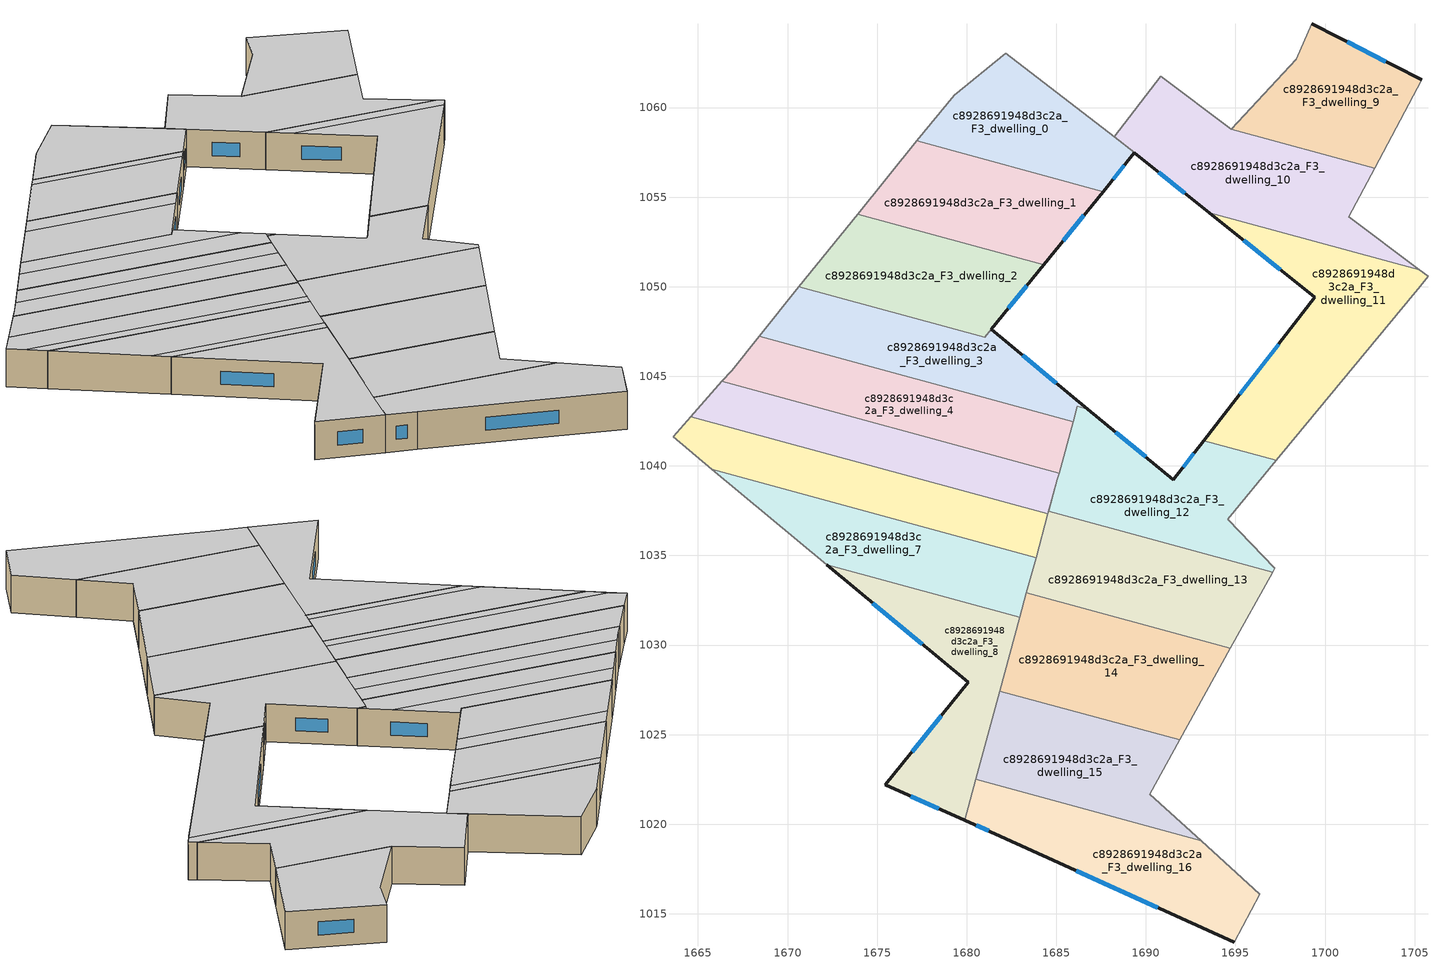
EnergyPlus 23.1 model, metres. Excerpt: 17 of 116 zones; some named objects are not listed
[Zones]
c8928691948d3c2a_F3_dwelling_0
 floor to c8928691948d3c2a_F2_dwelling_0 (EU_floor_Construction): 1689.37,1057.49 1689.36,1057.47 1687.61,1055.31 1677.22,1058.14 1679.3,1060.69 1682.18,1063.04 z9
 wall outside (EU_wall_Construction): 1687.61,1055.31 1689.36,1057.47 z9:12
 wall adiabatic (EU_wall_Construction): 1689.36,1057.47 1689.37,1057.49 1688.23,1058.37 / 1688.23,1058.38 1682.18,1063.04 1679.3,1060.69 1677.22,1058.14 z9:12
 wall to c8928691948d3c2a_F3_dwelling_1 (EU_wall_Construction): 1677.22,1058.14 1687.61,1055.31 z9:12
 window (EU_Window_Construction): 1688.18,1056.01 1688.79,1056.77 z9.98:11.02
 ceiling to c8928691948d3c2a_F4_dwelling_0 (EU_floor_Construction): 1687.61,1055.31 1689.37,1057.49 1682.18,1063.04 1679.3,1060.69 1677.22,1058.14 z12
c8928691948d3c2a_F3_dwelling_1
 floor to c8928691948d3c2a_F2_dwelling_1 (EU_floor_Construction): 1687.61,1055.31 1684.3,1051.23 1673.91,1054.06 1677.22,1058.14 z9
 wall outside (EU_wall_Construction): 1684.3,1051.23 1687.61,1055.31 z9:12
 wall to c8928691948d3c2a_F3_dwelling_2 (EU_wall_Construction): 1673.91,1054.06 1684.3,1051.23 z9:12
 wall adiabatic (EU_wall_Construction): 1677.22,1058.14 1673.91,1054.06 z9:12
 window (EU_Window_Construction): 1685.38,1052.56 1686.54,1053.98 z9.98:11.02
 ceiling adiabatic (EU_roof_Construction): 1684.3,1051.23 1687.2,1054.8 1676.81,1057.63 1673.91,1054.06 z12
 ceiling to c8928691948d3c2a_F4_dwelling_0 (EU_floor_Construction): 1687.19,1054.8 1687.61,1055.31 1677.22,1058.14 1676.81,1057.63 z12
c8928691948d3c2a_F3_dwelling_10
 floor to c8928691948d3c2a_F2_dwelling_10 (EU_floor_Construction): 1702.78,1056.63 1701.32,1053.89 1705.25,1050.94 1693.53,1054.13 1689.36,1057.48 1689.37,1057.49 1688.24,1058.38 1690.82,1061.75 1694.78,1058.8 z9
 wall outside (EU_wall_Construction): 1689.36,1057.48 1693.53,1054.13 z9:12
 wall adiabatic (EU_wall_Construction): 1688.23,1058.38 1689.37,1057.49 1689.36,1057.48 / 1694.78,1058.8 1690.82,1061.75 1688.24,1058.38 / 1705.25,1050.94 1701.32,1053.89 1702.78,1056.63 z9:12
 wall to c8928691948d3c2a_F3_dwelling_9 (EU_wall_Construction): 1702.78,1056.63 1694.78,1058.8 z9:12
 wall to c8928691948d3c2a_F3_dwelling_11 (EU_wall_Construction): 1693.53,1054.13 1705.25,1050.94 z9:12
 window (EU_Window_Construction): 1690.72,1056.39 1692.18,1055.22 z9.98:11.02
 ceiling to c8928691948d3c2a_F4_dwelling_9 (EU_floor_Construction): 1705.25,1050.94 1701.32,1053.89 1702.78,1056.63 1694.77,1058.8 1690.82,1061.75 1688.24,1058.38 1688.38,1058.26 1689.37,1057.49 1689.36,1057.48 1693.53,1054.13 z12
 roof outside (EU_roof_Construction): 1688.38,1058.26 1688.24,1058.38 1690.82,1061.75 1688.23,1058.38 z12
c8928691948d3c2a_F3_dwelling_11
 floor to c8928691948d3c2a_F2_dwelling_11 (EU_floor_Construction): 1705.25,1050.94 1705.74,1050.57 1705.31,1050.02 1697.28,1040.31 1693.23,1041.41 1699.43,1049.4 1693.53,1054.13 z9
 wall outside (EU_wall_Construction): 1693.53,1054.13 1699.43,1049.4 1693.23,1041.41 z9:12
 wall to c8928691948d3c2a_F3_dwelling_12 (EU_wall_Construction): 1693.23,1041.41 1697.28,1040.31 z9:12
 wall adiabatic (EU_wall_Construction): 1697.28,1040.31 1705.31,1050.02 1705.74,1050.57 1705.25,1050.94 z9:12
 window (EU_Window_Construction): 1697.41,1046.8 1695.24,1044.01 / 1695.45,1052.59 1697.51,1050.94 z9.98:11.02
 ceiling to c8928691948d3c2a_F4_dwelling_10 (EU_floor_Construction): 1697.28,1040.31 1705.3,1050.02 1705.39,1050.13 1695,1052.96 1699.43,1049.4 1693.23,1041.41 z12
 ceiling to c8928691948d3c2a_F4_dwelling_9 (EU_floor_Construction): 1705.39,1050.13 1705.74,1050.57 1705.25,1050.94 1693.53,1054.13 1695,1052.96 z12
c8928691948d3c2a_F3_dwelling_12
 floor to c8928691948d3c2a_F2_dwelling_12 (EU_floor_Construction): 1697.28,1040.31 1694.57,1037.03 1697.19,1034.29 1697.07,1034.06 1684.57,1037.46 1686.17,1043.33 1686.76,1043.17 1691.54,1039.22 1693.23,1041.41 z9
 wall outside (EU_wall_Construction): 1693.23,1041.41 1691.54,1039.22 1686.76,1043.17 z9:12
 wall to c8928691948d3c2a_F3_dwelling_3 (EU_wall_Construction): 1686.76,1043.17 1686.17,1043.33 1685.93,1042.48 z9:12
 wall adiabatic (EU_wall_Construction): 1697.07,1034.06 1697.19,1034.29 1694.57,1037.03 1697.28,1040.31 z9:12
 wall to c8928691948d3c2a_F3_dwelling_13 (EU_wall_Construction): 1685.06,1039.26 1684.57,1037.46 1697.07,1034.06 z9:12
 wall to c8928691948d3c2a_F3_dwelling_4 (EU_wall_Construction): 1685.93,1042.48 1685.15,1039.6 z9:12
 wall to c8928691948d3c2a_F3_dwelling_5 (EU_wall_Construction): 1685.15,1039.6 1685.06,1039.26 z9:12
 window (EU_Window_Construction): 1689.98,1040.51 1688.31,1041.89 / 1692.68,1040.7 1692.09,1039.93 z9.98:11.02
 ceiling to c8928691948d3c2a_F4_dwelling_11 (EU_floor_Construction): 1697.07,1034.06 1697.19,1034.29 1694.57,1037.03 1697.28,1040.31 1693.23,1041.41 1691.54,1039.22 1686.76,1043.17 1686.17,1043.33 1684.57,1037.46 z12
c8928691948d3c2a_F3_dwelling_13
 floor to c8928691948d3c2a_F2_dwelling_13 (EU_floor_Construction): 1697.07,1034.06 1694.72,1029.82 1683.33,1032.92 1684.57,1037.46 z9
 wall adiabatic (EU_wall_Construction): 1694.72,1029.82 1697.07,1034.06 z9:12
 wall to c8928691948d3c2a_F3_dwelling_14 (EU_wall_Construction): 1683.33,1032.92 1694.72,1029.82 z9:12
 wall to c8928691948d3c2a_F3_dwelling_6 (EU_wall_Construction): 1684.53,1037.32 1683.87,1034.89 z9:12
 wall to c8928691948d3c2a_F3_dwelling_5 (EU_wall_Construction): 1685.06,1039.26 1684.53,1037.32 z9:12
 wall to c8928691948d3c2a_F3_dwelling_7 (EU_wall_Construction): 1683.87,1034.89 1683.33,1032.92 z9:12
 ceiling to c8928691948d3c2a_F4_dwelling_12 (EU_floor_Construction): 1694.72,1029.82 1697.07,1034.06 1684.57,1037.46 1683.33,1032.92 z12
c8928691948d3c2a_F3_dwelling_14
 floor to c8928691948d3c2a_F2_dwelling_14 (EU_floor_Construction): 1694.72,1029.82 1691.88,1024.7 1681.84,1027.43 1683.33,1032.92 z9
 wall adiabatic (EU_wall_Construction): 1691.88,1024.7 1694.72,1029.82 z9:12
 wall to c8928691948d3c2a_F3_dwelling_15 (EU_wall_Construction): 1681.84,1027.43 1691.88,1024.7 z9:12
 wall to c8928691948d3c2a_F3_dwelling_8 (EU_wall_Construction): 1682.96,1031.55 1681.84,1027.43 z9:12
 wall to c8928691948d3c2a_F3_dwelling_7 (EU_wall_Construction): 1683.33,1032.92 1682.96,1031.55 z9:12
 ceiling to c8928691948d3c2a_F4_dwelling_13 (EU_floor_Construction): 1691.88,1024.7 1694.72,1029.82 1683.33,1032.92 1681.84,1027.43 z12
c8928691948d3c2a_F3_dwelling_15
 floor to c8928691948d3c2a_F2_dwelling_15 (EU_floor_Construction): 1691.88,1024.7 1690.2,1021.67 1693.08,1019.08 1680.5,1022.5 1681.84,1027.43 z9
 wall adiabatic (EU_wall_Construction): 1693.08,1019.08 1690.2,1021.67 1691.88,1024.7 z9:12
 wall to c8928691948d3c2a_F3_dwelling_16 (EU_wall_Construction): 1680.5,1022.5 1693.08,1019.08 z9:12
 wall to c8928691948d3c2a_F3_dwelling_8 (EU_wall_Construction): 1681.84,1027.43 1680.5,1022.5 z9:12
 ceiling to c8928691948d3c2a_F4_dwelling_14 (EU_floor_Construction): 1693.08,1019.08 1690.2,1021.67 1691.88,1024.7 1681.84,1027.43 1680.5,1022.5 z12
c8928691948d3c2a_F3_dwelling_16
 floor to c8928691948d3c2a_F2_dwelling_16 (EU_floor_Construction): 1693.08,1019.08 1696.37,1016.11 1694.92,1013.41 1681.86,1019.33 1679.88,1020.22 1680.5,1022.5 z9
 wall outside (EU_wall_Construction): 1679.88,1020.22 1681.86,1019.33 1694.92,1013.41 z9:12
 wall adiabatic (EU_wall_Construction): 1694.92,1013.41 1696.37,1016.11 1693.08,1019.08 z9:12
 wall to c8928691948d3c2a_F3_dwelling_8 (EU_wall_Construction): 1680.5,1022.5 1679.88,1020.22 z9:12
 window (EU_Window_Construction): 1680.52,1019.93 1681.22,1019.62 / 1686.11,1017.41 1690.67,1015.34 z9.98:11.02
 ceiling to c8928691948d3c2a_F4_dwelling_15 (EU_floor_Construction): 1694.92,1013.41 1696.37,1016.11 1693.08,1019.08 1680.5,1022.5 1679.88,1020.22 1681.86,1019.33 z12
c8928691948d3c2a_F3_dwelling_2
 floor to c8928691948d3c2a_F2_dwelling_2 (EU_floor_Construction): 1684.3,1051.23 1681.01,1047.17 1670.62,1050 1673.91,1054.06 z9
 wall outside (EU_wall_Construction): 1681.38,1047.61 1684.3,1051.23 z9:12
 wall adiabatic (EU_wall_Construction): 1673.91,1054.06 1670.62,1050 z9:12
 wall to c8928691948d3c2a_F3_dwelling_3 (EU_wall_Construction): 1670.62,1050 1681.01,1047.17 / 1681.02,1047.17 1681.38,1047.61 z9:12
 window (EU_Window_Construction): 1682.33,1048.79 1683.35,1050.05 z9.98:11.02
 ceiling to c8928691948d3c2a_F4_dwelling_2 (EU_floor_Construction): 1681.01,1047.17 1683.48,1050.21 1673.08,1053.04 1670.62,1050 z12
 ceiling to c8928691948d3c2a_F4_dwelling_1 (EU_floor_Construction): 1683.48,1050.21 1684.3,1051.23 1673.91,1054.06 1673.08,1053.04 z12
c8928691948d3c2a_F3_dwelling_3
 floor to c8928691948d3c2a_F2_dwelling_3 (EU_floor_Construction): 1681.38,1047.61 1686.76,1043.17 1686.17,1043.33 1685.93,1042.48 1668.41,1047.25 1670.62,1050 1681.02,1047.17 z9
 wall outside (EU_wall_Construction): 1686.76,1043.17 1681.38,1047.61 z9:12
 wall to c8928691948d3c2a_F3_dwelling_4 (EU_wall_Construction): 1668.41,1047.25 1685.93,1042.48 z9:12
 wall adiabatic (EU_wall_Construction): 1670.62,1050 1668.41,1047.25 z9:12
 window (EU_Window_Construction): 1685.01,1044.61 1683.13,1046.17 z9.98:11.02
 ceiling to c8928691948d3c2a_F4_dwelling_3 (EU_floor_Construction): 1685.93,1042.48 1686.24,1043.6 1684.94,1044.67 1669.68,1048.82 1668.41,1047.25 z12
 ceiling to c8928691948d3c2a_F4_dwelling_11 (EU_floor_Construction): 1686.76,1043.17 1686.24,1043.6 1685.96,1042.58 1686.17,1043.33 z12
 ceiling to c8928691948d3c2a_F4_dwelling_2 (EU_floor_Construction): 1684.94,1044.67 1681.37,1047.61 1681.02,1047.17 1670.62,1050 1669.68,1048.82 z12
c8928691948d3c2a_F3_dwelling_4
 floor to c8928691948d3c2a_F2_dwelling_4 (EU_floor_Construction): 1685.93,1042.48 1685.15,1039.6 1666.34,1044.72 1666.88,1045.33 1668.41,1047.25 z9
 wall to c8928691948d3c2a_F3_dwelling_5 (EU_wall_Construction): 1666.34,1044.72 1685.15,1039.6 z9:12
 wall adiabatic (EU_wall_Construction): 1668.41,1047.25 1666.88,1045.33 1666.34,1044.72 z9:12
 ceiling to c8928691948d3c2a_F4_dwelling_4 (EU_floor_Construction): 1685.15,1039.6 1685.56,1041.12 1667.46,1046.05 1666.88,1045.33 1666.34,1044.72 z12
 ceiling to c8928691948d3c2a_F4_dwelling_3 (EU_floor_Construction): 1685.56,1041.12 1685.93,1042.48 1668.41,1047.25 1667.46,1046.05 z12
c8928691948d3c2a_F3_dwelling_5
 floor to c8928691948d3c2a_F2_dwelling_5 (EU_floor_Construction): 1685.15,1039.6 1684.53,1037.32 1664.6,1042.74 1666.34,1044.72 z9
 wall to c8928691948d3c2a_F3_dwelling_6 (EU_wall_Construction): 1664.6,1042.74 1684.53,1037.32 z9:12
 wall adiabatic (EU_wall_Construction): 1666.34,1044.72 1664.6,1042.74 z9:12
 ceiling adiabatic (EU_roof_Construction): 1684.53,1037.32 1685.15,1039.6 1666.34,1044.72 1664.6,1042.74 z12
c8928691948d3c2a_F3_dwelling_6
 floor to c8928691948d3c2a_F2_dwelling_6 (EU_floor_Construction): 1684.53,1037.32 1683.87,1034.89 1665.78,1039.81 1663.6,1041.62 1664.6,1042.74 z9
 wall to c8928691948d3c2a_F3_dwelling_7 (EU_wall_Construction): 1665.78,1039.81 1683.87,1034.89 z9:12
 wall adiabatic (EU_wall_Construction): 1664.6,1042.74 1663.6,1041.62 1665.78,1039.81 z9:12
 ceiling to c8928691948d3c2a_F4_dwelling_5 (EU_floor_Construction): 1684.04,1035.53 1684.53,1037.32 1664.6,1042.74 1663.6,1041.62 1664.55,1040.83 z12
 ceiling to c8928691948d3c2a_F4_dwelling_6 (EU_floor_Construction): 1683.87,1034.89 1684.04,1035.53 1664.55,1040.83 1665.78,1039.81 z12
c8928691948d3c2a_F3_dwelling_7
 floor to c8928691948d3c2a_F2_dwelling_7 (EU_floor_Construction): 1683.87,1034.89 1682.96,1031.55 1672.19,1034.48 1665.78,1039.81 z9
 wall to c8928691948d3c2a_F3_dwelling_8 (EU_wall_Construction): 1672.19,1034.48 1682.96,1031.55 z9:12
 wall adiabatic (EU_wall_Construction): 1665.78,1039.81 1672.19,1034.48 z9:12
 ceiling to c8928691948d3c2a_F4_dwelling_7 (EU_floor_Construction): 1682.96,1031.55 1683.1,1032.08 1671.17,1035.32 1672.19,1034.48 z12
 ceiling to c8928691948d3c2a_F4_dwelling_6 (EU_floor_Construction): 1683.1,1032.08 1683.87,1034.89 1665.78,1039.81 1671.17,1035.32 z12
c8928691948d3c2a_F3_dwelling_8
 floor to c8928691948d3c2a_F2_dwelling_8 (EU_floor_Construction): 1682.96,1031.55 1679.88,1020.22 1675.44,1022.2 1680.07,1027.92 1672.19,1034.48 z9
 wall outside (EU_wall_Construction): 1672.19,1034.48 1680.07,1027.92 1675.44,1022.2 1679.88,1020.22 z9:12
 window (EU_Window_Construction): 1676.89,1021.55 1678.44,1020.86 / 1678.57,1026.05 1676.95,1024.06 / 1674.75,1032.34 1677.51,1030.05 z9.98:11.02
 ceiling to c8928691948d3c2a_F4_dwelling_7 (EU_floor_Construction): 1679.88,1020.22 1682.96,1031.55 1672.19,1034.48 1680.07,1027.92 1675.44,1022.2 z12
c8928691948d3c2a_F3_dwelling_9
 floor to c8928691948d3c2a_F2_dwelling_9 (EU_floor_Construction): 1705.4,1061.54 1702.78,1056.63 1694.78,1058.8 1698.4,1062.68 1699.26,1064.68 z9
 wall outside (EU_wall_Construction): 1705.4,1061.54 1699.26,1064.68 z9:12
 wall adiabatic (EU_wall_Construction): 1702.78,1056.63 1705.4,1061.54 / 1699.26,1064.68 1698.4,1062.68 1694.78,1058.8 z9:12
 window (EU_Window_Construction): 1703.4,1062.57 1701.25,1063.66 z9.98:11.02
 ceiling to c8928691948d3c2a_F4_dwelling_8 (EU_floor_Construction): 1702.78,1056.63 1705.39,1061.54 1699.25,1064.68 1698.4,1062.68 1694.78,1058.8 z12
[Building]
EU S2 Campaign: North Axis=0; Terrain=City; Solar Distribution=FullExterior
[Site:Location]
Bologna: Latitude=44.5; Longitude=11.25; Time Zone=1; Elevation=37
[SizingPeriod:WeatherFileDays]
AnnualSizingPeriod: Begin Month=1; Begin Day of Month=1; End Month=12; End Day of Month=31; Day of Week for Start Day=Monday; Use Weather File Daylight Saving Period=No; Use Weather File Rain and Snow Indicators=No
[MATERIAL]
EU_InternalMass_Material: Roughness=MediumRough; Thickness=0.1; Conductivity=1; Density=1800; Specific Heat=900; Thermal Absorptance=0.9; Solar Absorptance=0.7; Visible Absorptance=0.7
[MATERIAL:NOMASS] Roughness=MediumRough; Thermal Absorptance=0.9; Solar Absorptance=0.7; Visible Absorptance=0.7
Name | Thermal Resistance
EU_wall_NoMass | 0.905828
EU_roof_NoMass | 0.37593
EU_floor_NoMass | 0.67114
[WINDOWMATERIAL:SIMPLEGLAZINGSYSTEM]
EU_Window_SimpleGlazing: UFactor=4.52486; Solar Heat Gain Coefficient=0.85; Visible Transmittance=0.85
[CONSTRUCTION]
EU_wall_Construction: EU_wall_NoMass
EU_roof_Construction: EU_roof_NoMass
EU_floor_Construction: EU_floor_NoMass
EU_Window_Construction: EU_Window_SimpleGlazing
EU_InternalMass_Construction: EU_InternalMass_Material
[ZONE] Type=1; Multiplier=1; Ceiling Height=autocalculate; Floor Area=autocalculate; Part of Total Floor Area=Yes
Name | Volume
c8928691948d3c2a_F3_dwelling_0 | 139.382
c8928691948d3c2a_F3_dwelling_1 | 155.312
c8928691948d3c2a_F3_dwelling_10 | 202.139
c8928691948d3c2a_F3_dwelling_11 | 200.823
c8928691948d3c2a_F3_dwelling_12 | 174.762
c8928691948d3c2a_F3_dwelling_13 | 174.754
c8928691948d3c2a_F3_dwelling_14 | 189.321
c8928691948d3c2a_F3_dwelling_15 | 160.205
c8928691948d3c2a_F3_dwelling_16 | 174.767
c8928691948d3c2a_F3_dwelling_2 | 154.27
c8928691948d3c2a_F3_dwelling_3 | 156.642
c8928691948d3c2a_F3_dwelling_4 | 168.441
c8928691948d3c2a_F3_dwelling_5 | 142.258
c8928691948d3c2a_F3_dwelling_6 | 155.353
c8928691948d3c2a_F3_dwelling_7 | 155.374
c8928691948d3c2a_F3_dwelling_8 | 155.344
c8928691948d3c2a_F3_dwelling_9 | 136.994
[INTERNALMASS] Construction=EU_InternalMass_Construction
Name | Zone or ZoneList | Surface Area
c8928691948d3c2a_F3_dwelling_0_EU_InternalMass | c8928691948d3c2a_F3_dwelling_0 | 46.4782
c8928691948d3c2a_F3_dwelling_1_EU_InternalMass | c8928691948d3c2a_F3_dwelling_1 | 51.7706
c8928691948d3c2a_F3_dwelling_2_EU_InternalMass | c8928691948d3c2a_F3_dwelling_2 | 51.4337
c8928691948d3c2a_F3_dwelling_3_EU_InternalMass | c8928691948d3c2a_F3_dwelling_3 | 52.2138
c8928691948d3c2a_F3_dwelling_4_EU_InternalMass | c8928691948d3c2a_F3_dwelling_4 | 56.1468
c8928691948d3c2a_F3_dwelling_5_EU_InternalMass | c8928691948d3c2a_F3_dwelling_5 | 47.419
c8928691948d3c2a_F3_dwelling_6_EU_InternalMass | c8928691948d3c2a_F3_dwelling_6 | 51.784
c8928691948d3c2a_F3_dwelling_7_EU_InternalMass | c8928691948d3c2a_F3_dwelling_7 | 51.791
c8928691948d3c2a_F3_dwelling_8_EU_InternalMass | c8928691948d3c2a_F3_dwelling_8 | 51.7811
c8928691948d3c2a_F3_dwelling_9_EU_InternalMass | c8928691948d3c2a_F3_dwelling_9 | 45.6643
c8928691948d3c2a_F3_dwelling_10_EU_InternalMass | c8928691948d3c2a_F3_dwelling_10 | 67.3864
c8928691948d3c2a_F3_dwelling_11_EU_InternalMass | c8928691948d3c2a_F3_dwelling_11 | 66.9425
c8928691948d3c2a_F3_dwelling_12_EU_InternalMass | c8928691948d3c2a_F3_dwelling_12 | 58.2544
c8928691948d3c2a_F3_dwelling_13_EU_InternalMass | c8928691948d3c2a_F3_dwelling_13 | 58.2533
c8928691948d3c2a_F3_dwelling_14_EU_InternalMass | c8928691948d3c2a_F3_dwelling_14 | 63.1071
c8928691948d3c2a_F3_dwelling_15_EU_InternalMass | c8928691948d3c2a_F3_dwelling_15 | 53.4015
c8928691948d3c2a_F3_dwelling_16_EU_InternalMass | c8928691948d3c2a_F3_dwelling_16 | 58.2556
[OTHEREQUIPMENT] Fuel Type=Electricity; Design Level Calculation Method=Watts/Area; Power per Zone Floor Area=1; Fraction Latent=0; Fraction Radiant=0; Fraction Lost=0; Carbon Dioxide Generation Rate=0; EndUse Subcategory=EU_Step8_InternalGains
Name | Zone or ZoneList or Space or SpaceList | Schedule
EU_Step8_InternalGain_c8928691948d3c2a_F3_dwelling_0_f000 | c8928691948d3c2a_F3_dwelling_0 | EU_Step8_GainSchedule_c8928691948d3c2a_F3_dwelling_0_f000
EU_Step8_InternalGain_c8928691948d3c2a_F3_dwelling_1_f000 | c8928691948d3c2a_F3_dwelling_1 | EU_Step8_GainSchedule_c8928691948d3c2a_F3_dwelling_1_f000
EU_Step8_InternalGain_c8928691948d3c2a_F3_dwelling_2_f000 | c8928691948d3c2a_F3_dwelling_2 | EU_Step8_GainSchedule_c8928691948d3c2a_F3_dwelling_2_f000
EU_Step8_InternalGain_c8928691948d3c2a_F3_dwelling_3_f000 | c8928691948d3c2a_F3_dwelling_3 | EU_Step8_GainSchedule_c8928691948d3c2a_F3_dwelling_3_f000
EU_Step8_InternalGain_c8928691948d3c2a_F3_dwelling_4_f000 | c8928691948d3c2a_F3_dwelling_4 | EU_Step8_GainSchedule_c8928691948d3c2a_F3_dwelling_4_f000
EU_Step8_InternalGain_c8928691948d3c2a_F3_dwelling_5_f000 | c8928691948d3c2a_F3_dwelling_5 | EU_Step8_GainSchedule_c8928691948d3c2a_F3_dwelling_5_f000
EU_Step8_InternalGain_c8928691948d3c2a_F3_dwelling_6_f000 | c8928691948d3c2a_F3_dwelling_6 | EU_Step8_GainSchedule_c8928691948d3c2a_F3_dwelling_6_f000
EU_Step8_InternalGain_c8928691948d3c2a_F3_dwelling_7_f000 | c8928691948d3c2a_F3_dwelling_7 | EU_Step8_GainSchedule_c8928691948d3c2a_F3_dwelling_7_f000
EU_Step8_InternalGain_c8928691948d3c2a_F3_dwelling_8_f000 | c8928691948d3c2a_F3_dwelling_8 | EU_Step8_GainSchedule_c8928691948d3c2a_F3_dwelling_8_f000
EU_Step8_InternalGain_c8928691948d3c2a_F3_dwelling_9_f000 | c8928691948d3c2a_F3_dwelling_9 | EU_Step8_GainSchedule_c8928691948d3c2a_F3_dwelling_9_f000
EU_Step8_InternalGain_c8928691948d3c2a_F3_dwelling_10_f000 | c8928691948d3c2a_F3_dwelling_10 | EU_Step8_GainSchedule_c8928691948d3c2a_F3_dwelling_10_f000
EU_Step8_InternalGain_c8928691948d3c2a_F3_dwelling_11_f000 | c8928691948d3c2a_F3_dwelling_11 | EU_Step8_GainSchedule_c8928691948d3c2a_F3_dwelling_11_f000
EU_Step8_InternalGain_c8928691948d3c2a_F3_dwelling_12_f000 | c8928691948d3c2a_F3_dwelling_12 | EU_Step8_GainSchedule_c8928691948d3c2a_F3_dwelling_12_f000
EU_Step8_InternalGain_c8928691948d3c2a_F3_dwelling_13_f000 | c8928691948d3c2a_F3_dwelling_13 | EU_Step8_GainSchedule_c8928691948d3c2a_F3_dwelling_13_f000
EU_Step8_InternalGain_c8928691948d3c2a_F3_dwelling_14_f000 | c8928691948d3c2a_F3_dwelling_14 | EU_Step8_GainSchedule_c8928691948d3c2a_F3_dwelling_14_f000
EU_Step8_InternalGain_c8928691948d3c2a_F3_dwelling_15_f000 | c8928691948d3c2a_F3_dwelling_15 | EU_Step8_GainSchedule_c8928691948d3c2a_F3_dwelling_15_f000
EU_Step8_InternalGain_c8928691948d3c2a_F3_dwelling_16_f000 | c8928691948d3c2a_F3_dwelling_16 | EU_Step8_GainSchedule_c8928691948d3c2a_F3_dwelling_16_f000
[ZONEVENTILATION:DESIGNFLOWRATE] Schedule=EU_AlwaysOn; Design Flow Rate Calculation Method=AirChanges/Hour; Air Changes per Hour=0.73129; Ventilation Type=Natural; Fan Pressure Rise=0; Fan Total Efficiency=1; Constant Term Coefficient=1; Temperature Term Coefficient=0; Velocity Term Coefficient=0; Velocity Squared Term Coefficient=0; Minimum Indoor Temperature=-100; Maximum Indoor Temperature=100; Delta Temperature=-100; Minimum Outdoor Temperature=-100; Maximum Outdoor Temperature=100; Maximum Wind Speed=40
Name | Zone or ZoneList or Space or SpaceList
EU_ConstantAir_c8928691948d3c2a_F3_dwelling_0 | c8928691948d3c2a_F3_dwelling_0
EU_ConstantAir_c8928691948d3c2a_F3_dwelling_1 | c8928691948d3c2a_F3_dwelling_1
EU_ConstantAir_c8928691948d3c2a_F3_dwelling_2 | c8928691948d3c2a_F3_dwelling_2
EU_ConstantAir_c8928691948d3c2a_F3_dwelling_3 | c8928691948d3c2a_F3_dwelling_3
EU_ConstantAir_c8928691948d3c2a_F3_dwelling_4 | c8928691948d3c2a_F3_dwelling_4
EU_ConstantAir_c8928691948d3c2a_F3_dwelling_5 | c8928691948d3c2a_F3_dwelling_5
EU_ConstantAir_c8928691948d3c2a_F3_dwelling_6 | c8928691948d3c2a_F3_dwelling_6
EU_ConstantAir_c8928691948d3c2a_F3_dwelling_7 | c8928691948d3c2a_F3_dwelling_7
EU_ConstantAir_c8928691948d3c2a_F3_dwelling_8 | c8928691948d3c2a_F3_dwelling_8
EU_ConstantAir_c8928691948d3c2a_F3_dwelling_9 | c8928691948d3c2a_F3_dwelling_9
EU_ConstantAir_c8928691948d3c2a_F3_dwelling_10 | c8928691948d3c2a_F3_dwelling_10
EU_ConstantAir_c8928691948d3c2a_F3_dwelling_11 | c8928691948d3c2a_F3_dwelling_11
EU_ConstantAir_c8928691948d3c2a_F3_dwelling_12 | c8928691948d3c2a_F3_dwelling_12
EU_ConstantAir_c8928691948d3c2a_F3_dwelling_13 | c8928691948d3c2a_F3_dwelling_13
EU_ConstantAir_c8928691948d3c2a_F3_dwelling_14 | c8928691948d3c2a_F3_dwelling_14
EU_ConstantAir_c8928691948d3c2a_F3_dwelling_15 | c8928691948d3c2a_F3_dwelling_15
EU_ConstantAir_c8928691948d3c2a_F3_dwelling_16 | c8928691948d3c2a_F3_dwelling_16
[HVACTEMPLATE:ZONE:IDEALLOADSAIRSYSTEM] System Availability Schedule=EU_AlwaysOn; Maximum Heating Supply Air Temperature=50; Minimum Cooling Supply Air Temperature=13; Maximum Heating Supply Air Humidity Ratio=0.0156; Minimum Cooling Supply Air Humidity Ratio=0.0077; Heating Limit=NoLimit; Cooling Limit=NoLimit; Heating Availability Schedule=EU_AlwaysOn; Cooling Availability Schedule=EU_CoolingOff; Dehumidification Control Type=ConstantSensibleHeatRatio; Cooling Sensible Heat Ratio=0.7; Dehumidification Setpoint=60; Humidification Control Type=None; Humidification Setpoint=30; Outdoor Air Method=None; Outdoor Air Flow Rate per Person=0.00944; Outdoor Air Flow Rate per Zone Floor Area=0; Outdoor Air Flow Rate per Zone=0; Demand Controlled Ventilation Type=None; Outdoor Air Economizer Type=NoEconomizer; Heat Recovery Type=None; Sensible Heat Recovery Effectiveness=0.7; Latent Heat Recovery Effectiveness=0.65
Name | Template Thermostat
c8928691948d3c2a_F3_dwelling_0 | EU_HeatOnly_c8928691948d3c2a_F3_dwelling_0
c8928691948d3c2a_F3_dwelling_1 | EU_HeatOnly_c8928691948d3c2a_F3_dwelling_1
c8928691948d3c2a_F3_dwelling_2 | EU_HeatOnly_c8928691948d3c2a_F3_dwelling_2
c8928691948d3c2a_F3_dwelling_3 | EU_HeatOnly_c8928691948d3c2a_F3_dwelling_3
c8928691948d3c2a_F3_dwelling_4 | EU_HeatOnly_c8928691948d3c2a_F3_dwelling_4
c8928691948d3c2a_F3_dwelling_5 | EU_HeatOnly_c8928691948d3c2a_F3_dwelling_5
c8928691948d3c2a_F3_dwelling_6 | EU_HeatOnly_c8928691948d3c2a_F3_dwelling_6
c8928691948d3c2a_F3_dwelling_7 | EU_HeatOnly_c8928691948d3c2a_F3_dwelling_7
c8928691948d3c2a_F3_dwelling_8 | EU_HeatOnly_c8928691948d3c2a_F3_dwelling_8
c8928691948d3c2a_F3_dwelling_9 | EU_HeatOnly_c8928691948d3c2a_F3_dwelling_9
c8928691948d3c2a_F3_dwelling_10 | EU_HeatOnly_c8928691948d3c2a_F3_dwelling_10
c8928691948d3c2a_F3_dwelling_11 | EU_HeatOnly_c8928691948d3c2a_F3_dwelling_11
c8928691948d3c2a_F3_dwelling_12 | EU_HeatOnly_c8928691948d3c2a_F3_dwelling_12
c8928691948d3c2a_F3_dwelling_13 | EU_HeatOnly_c8928691948d3c2a_F3_dwelling_13
c8928691948d3c2a_F3_dwelling_14 | EU_HeatOnly_c8928691948d3c2a_F3_dwelling_14
c8928691948d3c2a_F3_dwelling_15 | EU_HeatOnly_c8928691948d3c2a_F3_dwelling_15
c8928691948d3c2a_F3_dwelling_16 | EU_HeatOnly_c8928691948d3c2a_F3_dwelling_16
[SIZING:ZONE] Zone Cooling Design Supply Air Temperature Input Method=SupplyAirTemperature; Zone Cooling Design Supply Air Temperature=13; Zone Heating Design Supply Air Temperature Input Method=SupplyAirTemperature; Zone Heating Design Supply Air Temperature=50; Zone Cooling Design Supply Air Humidity Ratio=0.008; Zone Heating Design Supply Air Humidity Ratio=0.008; Cooling Design Air Flow Method=DesignDay; Cooling Design Air Flow Rate=0; Cooling Minimum Air Flow per Zone Floor Area=0.000762; Cooling Minimum Air Flow=0; Cooling Minimum Air Flow Fraction=0.2; Heating Design Air Flow Method=DesignDay; Heating Design Air Flow Rate=0; Heating Maximum Air Flow per Zone Floor Area=0.002032; Heating Maximum Air Flow=0.141576; Heating Maximum Air Flow Fraction=0.3; Account for Dedicated Outdoor Air System=No; Dedicated Outdoor Air System Control Strategy=NeutralSupplyAir; Dedicated Outdoor Air Low Setpoint Temperature for Design=autosize; Dedicated Outdoor Air High Setpoint Temperature for Design=autosize; Zone Load Sizing Method=Sensible Load Only No Latent Load; Zone Latent Cooling Design Supply Air Humidity Ratio Input Method=HumidityRatioDifference; Zone Cooling Design Supply Air Humidity Ratio Difference=0.005; Zone Latent Heating Design Supply Air Humidity Ratio Input Method=HumidityRatioDifference; Zone Humidification Design Supply Air Humidity Ratio Difference=0.005
c8928691948d3c2a_F3_dwelling_0; c8928691948d3c2a_F3_dwelling_1; c8928691948d3c2a_F3_dwelling_2; c8928691948d3c2a_F3_dwelling_3; c8928691948d3c2a_F3_dwelling_4; c8928691948d3c2a_F3_dwelling_5; c8928691948d3c2a_F3_dwelling_6; c8928691948d3c2a_F3_dwelling_7; c8928691948d3c2a_F3_dwelling_8; c8928691948d3c2a_F3_dwelling_9; c8928691948d3c2a_F3_dwelling_10; c8928691948d3c2a_F3_dwelling_11; c8928691948d3c2a_F3_dwelling_12; c8928691948d3c2a_F3_dwelling_13; c8928691948d3c2a_F3_dwelling_14; c8928691948d3c2a_F3_dwelling_15; c8928691948d3c2a_F3_dwelling_16
[SCHEDULE:CONSTANT]
Name | Hourly Value
EU_AlwaysOn | 1
EU_CoolingOff | 0
[SCHEDULE:FILE] Column Number=1; Rows to Skip at Top=0; Number of Hours of Data=8760; Column Separator=Comma; Interpolate to Timestep=No; Minutes per Item=60; Adjust Schedule for Daylight Savings=Yes
Name | File
EU_Step8_GainSchedule_c8928691948d3c2a_F3_dwelling_0_f000 | ../../schedules/c8928691948d3c2a/c8928691948d3c2a_F3_dwelling_0_f000_gain.csv
EU_Step8_GainSchedule_c8928691948d3c2a_F3_dwelling_1_f000 | ../../schedules/c8928691948d3c2a/c8928691948d3c2a_F3_dwelling_1_f000_gain.csv
EU_Step8_GainSchedule_c8928691948d3c2a_F3_dwelling_2_f000 | ../../schedules/c8928691948d3c2a/c8928691948d3c2a_F3_dwelling_2_f000_gain.csv
EU_Step8_GainSchedule_c8928691948d3c2a_F3_dwelling_3_f000 | ../../schedules/c8928691948d3c2a/c8928691948d3c2a_F3_dwelling_3_f000_gain.csv
EU_Step8_GainSchedule_c8928691948d3c2a_F3_dwelling_4_f000 | ../../schedules/c8928691948d3c2a/c8928691948d3c2a_F3_dwelling_4_f000_gain.csv
EU_Step8_GainSchedule_c8928691948d3c2a_F3_dwelling_5_f000 | ../../schedules/c8928691948d3c2a/c8928691948d3c2a_F3_dwelling_5_f000_gain.csv
EU_Step8_GainSchedule_c8928691948d3c2a_F3_dwelling_6_f000 | ../../schedules/c8928691948d3c2a/c8928691948d3c2a_F3_dwelling_6_f000_gain.csv
EU_Step8_GainSchedule_c8928691948d3c2a_F3_dwelling_7_f000 | ../../schedules/c8928691948d3c2a/c8928691948d3c2a_F3_dwelling_7_f000_gain.csv
EU_Step8_GainSchedule_c8928691948d3c2a_F3_dwelling_8_f000 | ../../schedules/c8928691948d3c2a/c8928691948d3c2a_F3_dwelling_8_f000_gain.csv
EU_Step8_GainSchedule_c8928691948d3c2a_F3_dwelling_9_f000 | ../../schedules/c8928691948d3c2a/c8928691948d3c2a_F3_dwelling_9_f000_gain.csv
EU_Step8_GainSchedule_c8928691948d3c2a_F3_dwelling_10_f000 | ../../schedules/c8928691948d3c2a/c8928691948d3c2a_F3_dwelling_10_f000_gain.csv
EU_Step8_GainSchedule_c8928691948d3c2a_F3_dwelling_11_f000 | ../../schedules/c8928691948d3c2a/c8928691948d3c2a_F3_dwelling_11_f000_gain.csv
EU_Step8_GainSchedule_c8928691948d3c2a_F3_dwelling_12_f000 | ../../schedules/c8928691948d3c2a/c8928691948d3c2a_F3_dwelling_12_f000_gain.csv
EU_Step8_GainSchedule_c8928691948d3c2a_F3_dwelling_13_f000 | ../../schedules/c8928691948d3c2a/c8928691948d3c2a_F3_dwelling_13_f000_gain.csv
EU_Step8_GainSchedule_c8928691948d3c2a_F3_dwelling_14_f000 | ../../schedules/c8928691948d3c2a/c8928691948d3c2a_F3_dwelling_14_f000_gain.csv
EU_Step8_GainSchedule_c8928691948d3c2a_F3_dwelling_15_f000 | ../../schedules/c8928691948d3c2a/c8928691948d3c2a_F3_dwelling_15_f000_gain.csv
EU_Step8_GainSchedule_c8928691948d3c2a_F3_dwelling_16_f000 | ../../schedules/c8928691948d3c2a/c8928691948d3c2a_F3_dwelling_16_f000_gain.csv
